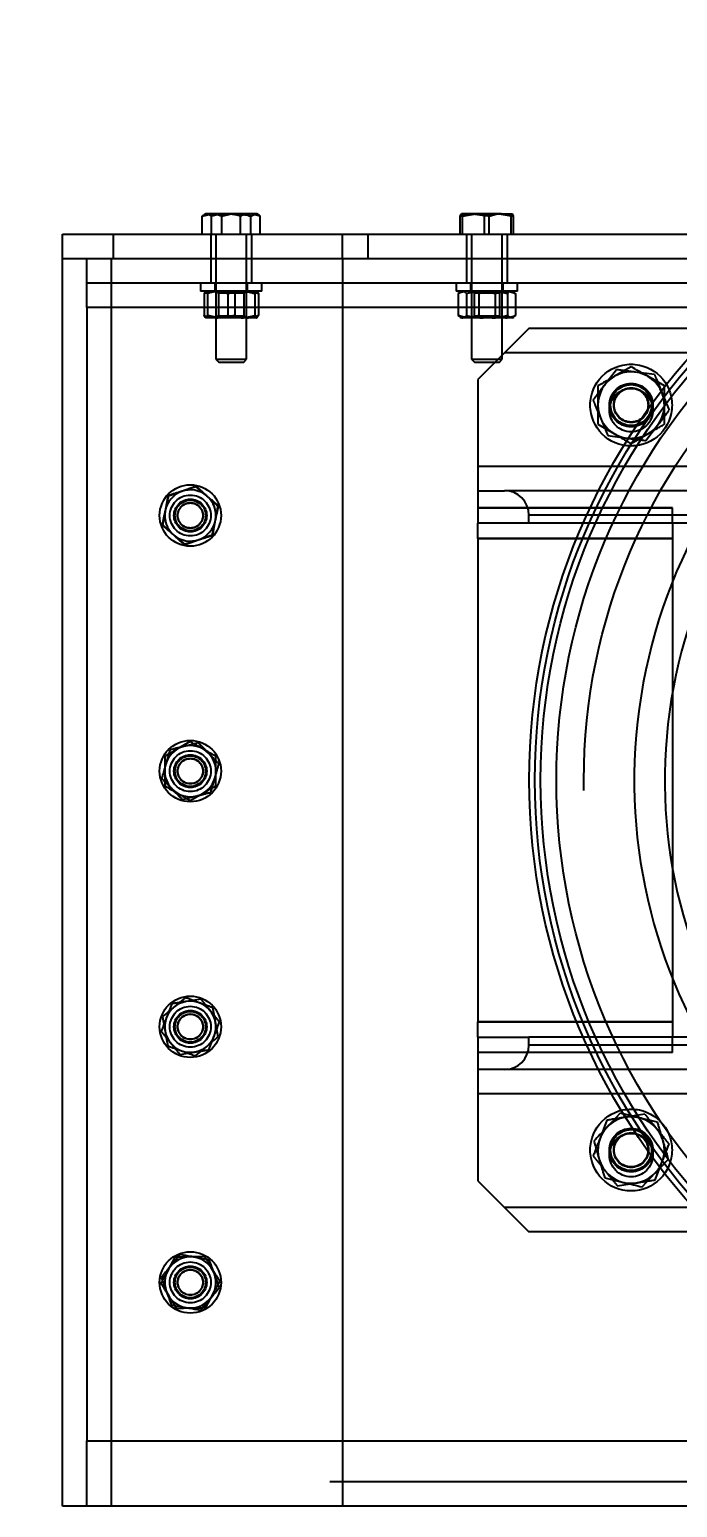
# Model space of a CAD drawing. Header units: metres. Extents: x 0 to 63075, y 0 to 44550.
# Drawn here: x 36155.8 to 36282.5, y 35022 to 35311.1 of the extents above; entities that cross this region are included whole.
import ezdxf

# ---------------------------------------------------------------- set-up
doc = ezdxf.new("R2010")
doc.units = ezdxf.units.M
doc.header["$LTSCALE"] = 75
doc.linetypes.add('HIDDEN2', pattern=[4.7625, 3.175, -1.5875])
for name, color, linetype in [('18_COTAS', 7, 'Continuous'), ('SDM', 7, 'Continuous'), ('SL4', 4, 'Continuous'), ('ST1', 7, 'HIDDEN2')]:
    doc.layers.add(name, color=color, linetype=linetype)
doc.styles.add('ROMANS', font='ROMANS.SHX')
doc.dimstyles.new('75___1-75', dxfattribs={"dimscale": 75, "dimtxt": 2.5, "dimasz": 2, "dimexe": 1.5, "dimexo": 1, "dimgap": 0.5, "dimtad": 1, "dimdec": 0, "dimzin": 12, "dimtxsty": 'ROMANS', "dimcen": 0, "dimclrd": 256, "dimclre": 256, "dimclrt": 3, "dimazin": 3, "dimtfac": 1, "dimtdec": 0, "dimtmove": 0, "dimatfit": 0, "dimfxl": 1, "dimlwd": -1, "dimlwe": -1, "dimarcsym": 0})

# ---------------------------------------------------------------- blocks, each defined once
blk = doc.blocks.new('*D29')
at = {"layer": 'Defpoints', "color": 0, "transparency": 16777216}
for p in [(36162.25, 35690.52), (36162.25, 35271.03), (39506.75, 35271.03)]:
    blk.add_point(p, dxfattribs=at)
at = {"layer": 'SDM', "transparency": 16777216}
for p, q in [((36162.25, 35346.03), (36162.25, 35803.02)), ((39506.75, 35346.03), (39506.75, 35803.02)), ((39356.75, 35690.52), (36312.25, 35690.52))]:
    blk.add_line(p, q, dxfattribs=at)
for points in [[(36312.25, 35715.52), (36312.25, 35665.52), (36162.25, 35690.52)], [(39356.75, 35715.52), (39356.75, 35665.52), (39506.75, 35690.52)]]:
    blk.add_solid(points, dxfattribs=at)
at = {"layer": 'SDM', "color": 3, "transparency": 16777216, "insert": (37834.5, 35821.77), "char_height": 187.5, "attachment_point": 5, "style": 'ROMANS'}
blk.add_mtext('3345', dxfattribs=at)
blk = doc.blocks.new('*D31')
at = {"layer": '18_COTAS', "transparency": 16777216}
for p, q in [((34625.01, 34153.89), (34625.01, 35803.02)), ((36162.25, 35346.03), (36162.25, 35803.02)), ((36012.25, 35690.52), (34775.01, 35690.52))]:
    blk.add_line(p, q, dxfattribs=at)
for points in [[(34775.01, 35715.52), (34775.01, 35665.52), (34625.01, 35690.52)], [(36012.25, 35715.52), (36012.25, 35665.52), (36162.25, 35690.52)]]:
    blk.add_solid(points, dxfattribs=at)
at = {"layer": 'Defpoints', "color": 0, "transparency": 16777216}
for p in [(34625.01, 35690.52), (36162.25, 35271.03), (34625.01, 34078.89)]:
    blk.add_point(p, dxfattribs=at)
at = {"layer": '18_COTAS', "color": 3, "transparency": 16777216, "insert": (35393.63, 35821.77), "char_height": 187.5, "attachment_point": 5, "style": 'ROMANS'}
blk.add_mtext('1537', dxfattribs=at)
blk = doc.blocks.new('A$Cf5e9a517')
at = {"layer": 'SL4'}
for p, q in [((27.34, 1708.67), (29.26, 1709.11)), ((27.73, 1708.87), (27.34, 1708.67)), ((27.34, 1705.11), (27.34, 1708.67)), ((27.69, 1708.93), (27.68, 1708.93)), ((28, 1709.11), (27.69, 1708.93)), ((29.26, 1709.11), (28, 1709.11)), ((34, 1709.11), (29.26, 1709.11)), ((31.17, 1705.11), (31.17, 1708.67)), ((37.74, 1709.11), (34, 1709.11)), ((36.83, 1708.67), (37.74, 1709.11)), ((36.83, 1705.11), (36.83, 1708.67)), ((38, 1709.11), (37.74, 1709.11)), ((38.31, 1708.93), (38, 1709.11)), ((38.66, 1705.11), (38.66, 1708.67)), ((77.79, 1708.67), (78.02, 1709.11)), ((77.79, 1705.11), (77.79, 1708.67)), ((80.85, 1709.11), (78.02, 1709.11)), ((78.25, 1708.67), (80.85, 1709.11)), ((78.25, 1705.11), (78.25, 1708.67)), ((85.84, 1709.11), (80.85, 1709.11)), ((83.46, 1705.11), (83.46, 1708.67)), ((85.84, 1709.11), (87.99, 1709.11)), ((88.21, 1708.67), (87.98, 1709.11)), ((88.21, 1705.11), (88.21, 1708.67)), ((0, 1700.35), (0, 1705.11)), ((0, 1705.11), (10, 1705.11)), ((10, 1700.35), (10, 1705.11)), ((10, 1705.11), (54.76, 1705.11)), ((54.76, 1700.35), (54.76, 1705.11)), ((54.76, 1705.11), (59.76, 1705.11)), ((59.76, 1700.35), (59.76, 1705.11)), ((59.76, 1705.11), (151.27, 1705.11)), ((0, 1456.35), (0, 1700.35)), ((0, 1700.35), (9.53, 1700.35)), ((9.53, 1700.35), (9.53, 1456.35)), ((9.53, 1700.35), (54.76, 1700.35)), ((54.76, 1700.35), (59.76, 1700.35)), ((54.76, 1700.35), (54.76, 1456.35)), ((59.76, 1700.35), (144.03, 1700.35)), ((132.18, 1690.82), (54.76, 1690.82)), ((91.19, 1686.7), (86.44, 1681.94)), ((127.86, 1686.7), (91.19, 1686.7)), ((86.44, 1681.94), (81.19, 1676.7)), ((123.35, 1681.94), (86.44, 1681.94)), ((81.19, 1676.7), (81.19, 1659.71)), ((111.19, 1679.21), (107.94, 1677.33)), ((117.69, 1675.45), (114.44, 1677.33)), ((104.69, 1667.95), (107.94, 1666.07)), ((81.19, 1659.71), (81.19, 1654.95)), ((107.38, 1659.71), (81.19, 1659.71)), ((20.58, 1653.82), (20.08, 1650.98)), ((26, 1655.8), (23.29, 1654.81)), ((81.19, 1654.95), (86.44, 1654.95)), ((81.19, 1654.95), (81.19, 1648.6)), ((104.83, 1654.95), (86.44, 1654.95)), ((29.42, 1646.4), (29.92, 1649.24)), ((81.19, 1645.6), (81.19, 1648.6)), ((91.19, 1648.6), (81.19, 1648.6)), ((91.19, 1648.6), (91.19, 1650.19)), ((102.54, 1650.19), (91.19, 1650.19)), ((101.83, 1648.6), (91.19, 1648.6)), ((24, 1644.42), (26.71, 1645.41)), ((100.56, 1645.6), (81.19, 1645.6)), ((81.19, 1645.6), (81.19, 1551.1)), ((25, 1605.88), (22.5, 1604.44)), ((20, 1603), (20, 1600.11)), ((30, 1597.22), (30, 1600.11)), ((25, 1594.34), (27.5, 1595.78)), ((24, 1555.8), (21.79, 1553.94)), ((19.57, 1552.08), (20.08, 1549.24)), ((30.43, 1548.14), (29.92, 1550.98)), ((81.19, 1548.1), (81.19, 1551.1)), ((81.19, 1551.1), (100.56, 1551.1)), ((81.19, 1548.1), (81.19, 1541.75)), ((81.19, 1548.1), (91.19, 1548.1)), ((91.19, 1546.51), (91.19, 1548.1)), ((101.83, 1548.1), (91.19, 1548.1)), ((102.54, 1546.51), (91.19, 1546.51)), ((26, 1544.42), (28.21, 1546.28)), ((86.44, 1541.75), (81.19, 1541.75)), ((81.19, 1541.75), (81.19, 1536.99)), ((104.83, 1541.75), (86.44, 1541.75)), ((81.19, 1536.99), (81.19, 1520)), ((107.38, 1536.99), (81.19, 1536.99)), ((109.07, 1533.2), (106.48, 1530.48)), ((109.75, 1533.03), (109.07, 1533.2)), ((106.02, 1520.56), (109.67, 1519.68)), ((113.32, 1518.8), (115.9, 1521.52)), ((81.19, 1520), (86.44, 1514.76)), ((86.44, 1514.76), (91.19, 1510)), ((123.35, 1514.76), (86.44, 1514.76)), ((127.86, 1510), (91.19, 1510)), ((23.03, 1505.54), (21.17, 1503.32)), ((19.31, 1501.11), (20.3, 1498.4)), ((30.69, 1499.11), (29.7, 1501.82)), ((26.97, 1494.68), (28.83, 1496.9)), ((54.76, 1469.11), (957.26, 1469.11)), ((9.53, 1456.35), (0, 1456.35)), ((54.76, 1456.35), (9.53, 1456.35)), ((181.25, 1456.35), (54.76, 1456.35))]:
    blk.add_line(p, q, dxfattribs=at)
at = {"layer": 'SL4', "flags": 128}
blk.add_lwpolyline([(116.78, 1522.68), (116.45, 1522.17), (115.9, 1521.52)], dxfattribs=at)
at = {"layer": 'SL4'}
for radius in [125, 123.91, 122.78, 119.69]:
    blk.add_circle((216.28, 1598.35), radius, dxfattribs=at)
for centre, radius, start, end in [((216.28, 1598.35), 104.46, 84.3462, 70.6241), ((216.28, 1598.35), 98.5, 84.1226, 70.8477), ((111.19, 1671.7), 6.5, 120, 180), ((111.19, 1671.7), 6.5, 60, 120), ((111.19, 1671.7), 6.5, 24.7657, 60), ((111.19, 1671.7), 6.5, 180, 240), ((111.19, 1671.7), 6.5, 240, 265.4055), ((25, 1650.11), 5, 110, 170), ((25, 1650.11), 5, 50, 110), ((25, 1650.11), 5, 350, 50), ((86.44, 1650.19), 4.76, 0, 90), ((25, 1650.11), 5, 170, 230), ((25, 1650.11), 5, 290, 350), ((25, 1650.11), 5, 230, 290), ((25, 1600.11), 5, 120, 180), ((25, 1600.11), 5, 60, 120), ((25, 1600.11), 5, 0, 60), ((25, 1600.11), 5, 180, 240), ((25, 1600.11), 5, 300, 0), ((25, 1600.11), 5, 240, 300), ((25, 1550.11), 5, 70, 130), ((25, 1550.11), 5, 130, 190), ((25, 1550.11), 5, 10, 70), ((25, 1550.11), 5, 310, 10), ((25, 1550.11), 5, 190, 250), ((86.44, 1546.51), 4.76, 270, 0), ((25, 1550.11), 5, 250, 310), ((111.19, 1526), 6.5, 99.7597, 136.4384), ((111.19, 1526), 6.5, 136.4384, 196.4384), ((111.19, 1526), 6.5, 196.4384, 256.4384), ((111.19, 1526), 6.5, 256.4384, 316.4384), ((25, 1500.11), 5, 140, 200), ((25, 1500.11), 5, 80, 140), ((25, 1500.11), 5, 20, 80), ((25, 1500.11), 5, 320, 20), ((25, 1500.11), 5, 200, 260), ((25, 1500.11), 5, 260, 320)]:
    blk.add_arc(centre, radius, start, end, dxfattribs=at)
for points, knots in [([(29.26, 1709.11), (29.3, 1709.11), (29.95, 1709.11), (30.58, 1708.88), (31.17, 1708.67)], [0, 0, 0, 0, 0.0702006, 1, 1, 1, 1]), ([(31.17, 1708.67), (31.89, 1708.85), (32.82, 1709.09), (33.78, 1709.11), (34, 1709.11)], [0, 0, 0, 0, 0.7681507, 1, 1, 1, 1]), ([(34, 1709.11), (34.75, 1709.06), (35.71, 1708.98), (36.63, 1708.72), (36.83, 1708.67)], [0, 0, 0, 0, 0.788999, 1, 1, 1, 1]), ([(37.74, 1709.11), (37.76, 1709.11), (38.07, 1709.11), (38.38, 1708.88), (38.66, 1708.67)], [0, 0, 0, 0, 0.070201, 1, 1, 1, 1]), ([(78.02, 1709.11), (78.02, 1709.11), (78.1, 1709.11), (78.18, 1708.88), (78.25, 1708.67)], [0, 0, 0, 0, 0.070201, 1, 1, 1, 1]), ([(80.85, 1709.11), (80.92, 1709.11), (81.8, 1709.11), (82.66, 1708.88), (83.46, 1708.67)], [0, 0, 0, 0, 0.070201, 1, 1, 1, 1]), ([(83.46, 1708.67), (84.06, 1708.85), (84.85, 1709.09), (85.65, 1709.11), (85.84, 1709.11)], [0, 0, 0, 0, 0.768151, 1, 1, 1, 1]), ([(85.84, 1709.11), (86.47, 1709.06), (87.28, 1708.98), (88.05, 1708.72), (88.21, 1708.67)], [0, 0, 0, 0, 0.788999, 1, 1, 1, 1]), ([(107.94, 1677.33), (107.87, 1677.28), (106.77, 1676.65), (105.69, 1676.03), (104.69, 1675.45)], [0, 0, 0, 0, 0.070215, 1, 1, 1, 1]), ([(114.44, 1677.33), (114.37, 1677.37), (113.27, 1678.01), (112.19, 1678.63), (111.19, 1679.21)], [0, 0, 0, 0, 0.0702148, 1, 1, 1, 1]), ([(104.69, 1675.45), (104.69, 1674.51), (104.69, 1673.28), (104.69, 1672.01), (104.69, 1671.7)], [0, 0, 0, 0, 0.758149, 1, 1, 1, 1]), ([(104.69, 1671.7), (104.69, 1670.71), (104.69, 1669.44), (104.69, 1668.22), (104.69, 1667.95)], [0, 0, 0, 0, 0.776287, 1, 1, 1, 1]), ([(107.94, 1666.07), (108.02, 1666.03), (108.88, 1665.53), (109.72, 1665.04), (110.49, 1664.6)], [0, 0, 0, 0, 0.0896959, 1, 1, 1, 1]), ([(23.29, 1654.81), (23.23, 1654.79), (22.31, 1654.45), (21.41, 1654.12), (20.58, 1653.82)], [0, 0, 0, 0, 0.070201, 1, 1, 1, 1]), ([(28.21, 1653.94), (28.04, 1654.09), (27.29, 1654.71), (26.56, 1655.33), (26, 1655.8)], [0, 0, 0, 0, 0.2318493, 1, 1, 1, 1]), ([(30.43, 1652.08), (30.27, 1652.21), (29.55, 1652.82), (28.8, 1653.44), (28.21, 1653.94)], [0, 0, 0, 0, 0.211001, 1, 1, 1, 1]), ([(20.08, 1650.98), (20.06, 1650.91), (19.89, 1649.95), (19.73, 1649.01), (19.57, 1648.14)], [0, 0, 0, 0, 0.070201, 1, 1, 1, 1]), ([(29.92, 1649.24), (29.94, 1649.31), (30.11, 1650.27), (30.27, 1651.21), (30.43, 1652.08)], [0, 0, 0, 0, 0.070201, 1, 1, 1, 1]), ([(19.57, 1648.14), (20.13, 1647.67), (20.86, 1647.05), (21.61, 1646.43), (21.79, 1646.28)], [0, 0, 0, 0, 0.768151, 1, 1, 1, 1]), ([(21.79, 1646.28), (22.38, 1645.78), (23.13, 1645.16), (23.85, 1644.55), (24, 1644.42)], [0, 0, 0, 0, 0.788999, 1, 1, 1, 1]), ([(26.71, 1645.41), (26.77, 1645.43), (27.69, 1645.77), (28.59, 1646.1), (29.42, 1646.4)], [0, 0, 0, 0, 0.070201, 1, 1, 1, 1]), ([(22.5, 1604.44), (22.44, 1604.41), (21.6, 1603.92), (20.77, 1603.44), (20, 1603)], [0, 0, 0, 0, 0.070201, 1, 1, 1, 1]), ([(27.5, 1604.44), (27.3, 1604.55), (26.46, 1605.04), (25.63, 1605.52), (25, 1605.88)], [0, 0, 0, 0, 0.231849, 1, 1, 1, 1]), ([(30, 1603), (29.83, 1603.1), (29.01, 1603.57), (28.17, 1604.05), (27.5, 1604.44)], [0, 0, 0, 0, 0.211001, 1, 1, 1, 1]), ([(30, 1600.11), (30, 1600.18), (30, 1601.15), (30, 1602.11), (30, 1603)], [0, 0, 0, 0, 0.070201, 1, 1, 1, 1]), ([(20, 1600.11), (20, 1600.04), (20, 1599.07), (20, 1598.11), (20, 1597.22)], [0, 0, 0, 0, 0.070201, 1, 1, 1, 1]), ([(20, 1597.22), (20.63, 1596.86), (21.46, 1596.38), (22.3, 1595.89), (22.5, 1595.78)], [0, 0, 0, 0, 0.7681507, 1, 1, 1, 1]), ([(22.5, 1595.78), (23.17, 1595.39), (24.01, 1594.91), (24.83, 1594.44), (25, 1594.34)], [0, 0, 0, 0, 0.788999, 1, 1, 1, 1]), ([(27.5, 1595.78), (27.56, 1595.81), (28.4, 1596.3), (29.23, 1596.78), (30, 1597.22)], [0, 0, 0, 0, 0.070201, 1, 1, 1, 1]), ([(26.71, 1554.81), (26.5, 1554.89), (25.58, 1555.22), (24.68, 1555.55), (24, 1555.8)], [0, 0, 0, 0, 0.231849, 1, 1, 1, 1]), ([(21.79, 1553.94), (21.73, 1553.9), (20.99, 1553.27), (20.26, 1552.66), (19.57, 1552.08)], [0, 0, 0, 0, 0.0702006, 1, 1, 1, 1]), ([(29.42, 1553.82), (29.24, 1553.89), (28.35, 1554.21), (27.43, 1554.54), (26.71, 1554.81)], [0, 0, 0, 0, 0.211001, 1, 1, 1, 1]), ([(29.92, 1550.98), (29.91, 1551.05), (29.74, 1552.01), (29.58, 1552.95), (29.42, 1553.82)], [0, 0, 0, 0, 0.0702006, 1, 1, 1, 1]), ([(20.08, 1549.24), (20.09, 1549.17), (20.26, 1548.21), (20.42, 1547.27), (20.58, 1546.4)], [0, 0, 0, 0, 0.0702006, 1, 1, 1, 1]), ([(28.21, 1546.28), (28.27, 1546.32), (29.01, 1546.95), (29.74, 1547.56), (30.43, 1548.14)], [0, 0, 0, 0, 0.0702006, 1, 1, 1, 1]), ([(20.58, 1546.4), (21.26, 1546.15), (22.16, 1545.82), (23.08, 1545.49), (23.29, 1545.41)], [0, 0, 0, 0, 0.7681507, 1, 1, 1, 1]), ([(23.29, 1545.41), (24.01, 1545.15), (24.93, 1544.81), (25.82, 1544.49), (26, 1544.42)], [0, 0, 0, 0, 0.788999, 1, 1, 1, 1]), ([(106.48, 1530.48), (106.42, 1530.41), (105.55, 1529.5), (104.69, 1528.6), (103.9, 1527.76)], [0, 0, 0, 0, 0.0702148, 1, 1, 1, 1]), ([(103.9, 1527.76), (104.16, 1526.86), (104.51, 1525.67), (104.87, 1524.46), (104.96, 1524.16)], [0, 0, 0, 0, 0.758149, 1, 1, 1, 1]), ([(104.96, 1524.16), (105.24, 1523.21), (105.6, 1522), (105.94, 1520.82), (106.02, 1520.56)], [0, 0, 0, 0, 0.7762867, 1, 1, 1, 1]), ([(115.9, 1521.52), (115.97, 1521.59), (116.31, 1521.95), (116.65, 1522.31), (116.93, 1522.6)], [0, 0, 0, 0, 0.177353, 1, 1, 1, 1]), ([(109.67, 1519.68), (109.76, 1519.66), (110.99, 1519.36), (112.2, 1519.07), (113.32, 1518.8)], [0, 0, 0, 0, 0.0702148, 1, 1, 1, 1]), ([(21.17, 1503.32), (21.13, 1503.27), (20.5, 1502.52), (19.89, 1501.79), (19.31, 1501.11)], [0, 0, 0, 0, 0.0702006, 1, 1, 1, 1]), ([(25.87, 1505.03), (25.65, 1505.07), (24.68, 1505.24), (23.75, 1505.41), (23.03, 1505.54)], [0, 0, 0, 0, 0.231849, 1, 1, 1, 1]), ([(28.71, 1504.53), (28.52, 1504.57), (27.59, 1504.73), (26.63, 1504.9), (25.87, 1505.03)], [0, 0, 0, 0, 0.211001, 1, 1, 1, 1]), ([(29.7, 1501.82), (29.68, 1501.88), (29.34, 1502.8), (29.01, 1503.7), (28.71, 1504.53)], [0, 0, 0, 0, 0.070201, 1, 1, 1, 1]), ([(20.3, 1498.4), (20.32, 1498.34), (20.66, 1497.42), (20.99, 1496.52), (21.29, 1495.69)], [0, 0, 0, 0, 0.070201, 1, 1, 1, 1]), ([(28.83, 1496.9), (28.87, 1496.95), (29.5, 1497.7), (30.11, 1498.43), (30.69, 1499.11)], [0, 0, 0, 0, 0.0702006, 1, 1, 1, 1]), ([(21.29, 1495.69), (22.01, 1495.56), (22.95, 1495.39), (23.91, 1495.23), (24.13, 1495.19)], [0, 0, 0, 0, 0.7681507, 1, 1, 1, 1]), ([(24.13, 1495.19), (24.89, 1495.05), (25.85, 1494.88), (26.78, 1494.72), (26.97, 1494.68)], [0, 0, 0, 0, 0.788999, 1, 1, 1, 1])]:
    blk.add_open_spline(points, degree=3, knots=knots, dxfattribs=at)
at = {"layer": 'ST1'}
for p, q in [((29.17, 1708.67), (28.26, 1709.11)), ((29.17, 1705.11), (29.17, 1708.67)), ((31.34, 1709.09), (32, 1709.11)), ((34.83, 1705.11), (34.83, 1708.67)), ((38.66, 1708.67), (36.74, 1709.11)), ((38.32, 1708.93), (38.31, 1708.93)), ((80.16, 1709.11), (82.05, 1708.82)), ((82.54, 1705.11), (82.54, 1708.67)), ((87.75, 1708.67), (85.15, 1709.11)), ((87.75, 1705.11), (87.75, 1708.67)), ((10, 1700.35), (10, 1705.11)), ((29, 1705.11), (29, 1700.35)), ((30, 1705.11), (30, 1680.67)), ((36, 1680.67), (36, 1705.11)), ((37, 1700.35), (37, 1705.11)), ((59.76, 1700.35), (59.76, 1705.11)), ((79, 1705.11), (79, 1700.35)), ((80, 1705.11), (80, 1680.67)), ((86, 1680.67), (86, 1705.11)), ((87, 1700.35), (87, 1705.11)), ((4.76, 1697.29), (4.76, 1700.35)), ((9.53, 1700.35), (9.53, 1456.35)), ((29, 1700.35), (29, 1695.59)), ((37, 1695.59), (37, 1700.35)), ((79, 1700.35), (79, 1695.59)), ((87, 1695.59), (87, 1700.35)), ((4.76, 1690.82), (4.76, 1697.29)), ((4.76, 1695.59), (1004.76, 1695.59)), ((27, 1695.59), (27, 1693.99)), ((27.84, 1693.99), (27, 1693.99)), ((39, 1693.99), (27.84, 1693.99)), ((29.8, 1695.59), (29.8, 1693.99)), ((30, 1693.99), (30.5, 1693.64)), ((36, 1693.96), (30, 1693.96)), ((30, 1693.96), (30.5, 1693.61)), ((33.69, 1693.54), (31.03, 1693.99)), ((32.31, 1693.54), (34.97, 1693.99)), ((35.5, 1693.64), (36, 1693.99)), ((35.5, 1693.61), (36, 1693.96)), ((36, 1693.96), (36, 1693.99)), ((36.2, 1693.99), (36.2, 1695.59)), ((37.62, 1693.54), (37.96, 1693.99)), ((39, 1693.99), (39, 1695.59)), ((77, 1695.59), (77, 1693.99)), ((79.45, 1693.99), (77, 1693.99)), ((78, 1693.99), (77.75, 1693.84)), ((81.39, 1693.54), (79.39, 1693.99)), ((89, 1693.99), (79.45, 1693.99)), ((79.8, 1695.59), (79.8, 1693.99)), ((80, 1693.99), (80, 1693.96)), ((86, 1693.96), (80, 1693.96)), ((80, 1693.96), (80.5, 1693.61)), ((84.61, 1693.54), (86.61, 1693.99)), ((86, 1693.96), (86, 1693.99)), ((86.2, 1693.99), (86.2, 1695.59)), ((88.25, 1693.84), (88, 1693.99)), ((89, 1693.99), (89, 1695.59)), ((27.69, 1693.54), (27.69, 1689.23)), ((28.38, 1693.54), (28.38, 1689.23)), ((34.5, 1693.64), (30.5, 1693.64)), ((30.5, 1693.64), (30.5, 1693.61)), ((31.5, 1693.61), (30.5, 1693.61)), ((30.5, 1693.61), (30.5, 1689.14)), ((35.5, 1693.61), (31.5, 1693.61)), ((32.31, 1693.54), (32.31, 1689.23)), ((33.69, 1693.54), (33.69, 1689.23)), ((35.5, 1693.64), (34.5, 1693.64)), ((35.5, 1693.61), (35.5, 1693.64)), ((35.5, 1689.14), (35.5, 1693.61)), ((37.62, 1693.54), (37.62, 1689.23)), ((38.31, 1693.54), (38.31, 1689.23)), ((77.39, 1693.54), (77.79, 1693.76)), ((77.39, 1693.54), (77.39, 1689.23)), ((79.01, 1693.54), (79.01, 1689.23)), ((83.6, 1693.64), (80.5, 1693.64)), ((80.5, 1693.64), (80.5, 1693.61)), ((82.4, 1693.61), (80.5, 1693.61)), ((80.5, 1693.61), (80.5, 1689.14)), ((81.39, 1693.54), (81.39, 1689.23)), ((85.5, 1693.61), (82.4, 1693.61)), ((85.5, 1693.64), (83.6, 1693.64)), ((84.61, 1693.54), (84.61, 1689.23)), ((85.5, 1693.61), (85.5, 1693.64)), ((85.5, 1689.14), (85.5, 1693.61)), ((86.99, 1693.54), (86.99, 1689.23)), ((88.61, 1693.54), (88.21, 1693.76)), ((88.61, 1693.54), (88.61, 1689.23)), ((1004.76, 1690.82), (4.76, 1690.82)), ((4.76, 1690.82), (4.76, 1469.11)), ((54.76, 1690.82), (4.76, 1690.82)), ((28.04, 1688.79), (28, 1688.79)), ((30, 1688.79), (28, 1688.79)), ((30.5, 1689.16), (30, 1688.81)), ((30.5, 1689.14), (30, 1688.79)), ((30, 1688.81), (34.8, 1688.81)), ((34.97, 1688.79), (30, 1688.79)), ((30.5, 1689.16), (35.5, 1689.16)), ((30.5, 1689.14), (35.5, 1689.14)), ((33.69, 1689.23), (31.03, 1688.79)), ((32.31, 1689.23), (34.97, 1688.79)), ((36, 1688.81), (34.8, 1688.81)), ((37.96, 1688.79), (34.97, 1688.79)), ((36, 1688.81), (35.5, 1689.16)), ((36, 1688.79), (35.5, 1689.14)), ((37.62, 1689.23), (37.96, 1688.79)), ((77.39, 1689.23), (78.2, 1688.79)), ((77.75, 1688.93), (78, 1688.79)), ((78.2, 1688.79), (78, 1688.79)), ((81.81, 1688.79), (78.2, 1688.79)), ((81.39, 1689.23), (79.39, 1688.79)), ((80.5, 1689.14), (80, 1688.79)), ((80, 1688.81), (83.71, 1688.81)), ((80.5, 1689.16), (85.5, 1689.16)), ((80.5, 1689.14), (85.5, 1689.14)), ((86.61, 1688.79), (81.81, 1688.79)), ((83.71, 1688.81), (86, 1688.81)), ((84.61, 1689.23), (86.61, 1688.79)), ((88, 1688.79), (86.61, 1688.79)), ((88.61, 1689.23), (87.8, 1688.79)), ((88, 1688.79), (88.25, 1688.93)), ((30, 1680.67), (36, 1680.67)), ((30, 1680.67), (30.55, 1680.11)), ((30.55, 1680.11), (35.45, 1680.11)), ((35.45, 1680.11), (36, 1680.67)), ((80, 1680.67), (86, 1680.67)), ((80, 1680.67), (80.55, 1680.11)), ((80.55, 1680.11), (85.45, 1680.11)), ((85.45, 1680.11), (86, 1680.67)), ((381.19, 1681.94), (86.44, 1681.94)), ((108.32, 1678.63), (106.04, 1675.65)), ((115.76, 1677.66), (112.04, 1678.14)), ((106.63, 1665.74), (110.35, 1665.26)), ((111.19, 1664.19), (114.44, 1666.07)), ((114.07, 1664.77), (116.35, 1667.75)), ((110.49, 1664.6), (111.19, 1664.19)), ((381.19, 1659.71), (81.19, 1659.71)), ((155.73, 1659.71), (107.38, 1659.71)), ((20.75, 1654.02), (20.12, 1651.2)), ((26.26, 1655.75), (23.5, 1654.88)), ((151.26, 1654.95), (104.83, 1654.95)), ((119.29, 1651.6), (81.19, 1651.6)), ((119.29, 1651.57), (81.19, 1651.57)), ((119.29, 1648.6), (119.29, 1651.6)), ((119.29, 1648.6), (119.29, 1651.57)), ((29.25, 1646.2), (29.88, 1649.02)), ((378.19, 1650.19), (91.19, 1650.19)), ((146.24, 1648.6), (101.83, 1648.6)), ((147.41, 1650.19), (102.54, 1650.19)), ((119.29, 1648.6), (119.29, 1645.6)), ((23.74, 1644.47), (26.5, 1645.34)), ((81.19, 1645.63), (119.29, 1645.63)), ((119.29, 1645.6), (100.56, 1645.6)), ((119.29, 1645.6), (119.29, 1551.1)), ((20.97, 1604.24), (20.19, 1601.46)), ((26.56, 1605.67), (23.76, 1604.95)), ((29.03, 1595.98), (29.81, 1598.76)), ((23.44, 1594.55), (26.24, 1595.27)), ((27.07, 1555.5), (24.22, 1555.05)), ((21.37, 1554.6), (20.33, 1551.91)), ((119.29, 1551.07), (81.19, 1551.07)), ((100.56, 1551.1), (119.29, 1551.1)), ((119.29, 1551.1), (119.29, 1548.1)), ((28.63, 1545.62), (29.67, 1548.31)), ((378.19, 1546.51), (91.19, 1546.51)), ((146.24, 1548.1), (101.83, 1548.1)), ((147.41, 1546.51), (102.54, 1546.51)), ((119.29, 1545.13), (119.29, 1548.1)), ((119.29, 1545.1), (119.29, 1548.1)), ((22.93, 1544.72), (25.78, 1545.17)), ((81.19, 1545.13), (119.29, 1545.13)), ((119.29, 1545.1), (81.19, 1545.1)), ((151.26, 1541.75), (104.83, 1541.75)), ((381.19, 1536.99), (81.19, 1536.99)), ((155.73, 1536.99), (107.38, 1536.99)), ((113.89, 1533.01), (110.18, 1532.42)), ((116.37, 1531.44), (112.72, 1532.32)), ((106.47, 1531.84), (105.13, 1528.33)), ((115.91, 1520.16), (117.26, 1523.67)), ((116.93, 1522.6), (118.49, 1524.24)), ((108.5, 1518.99), (112.21, 1519.58)), ((381.19, 1514.76), (86.44, 1514.76)), ((21.97, 1505.03), (20.6, 1502.48)), ((27.74, 1505.19), (24.86, 1505.11)), ((28.03, 1495.19), (29.4, 1497.74)), ((22.26, 1495.03), (25.14, 1495.11)), ((4.76, 1469.11), (1004.76, 1469.11)), ((4.76, 1461.49), (4.76, 1469.11)), ((4.76, 1469.11), (54.76, 1469.11)), ((4.76, 1456.35), (4.76, 1461.49)), ((1004.76, 1461.11), (4.76, 1461.11))]:
    blk.add_line(p, q, dxfattribs=at)
for centre, radius in [((216.28, 1598.35), 114.33), ((111.19, 1671.7), 8), ((111.19, 1671.7), 4.25), ((111.19, 1670.7), 4.25), ((111.19, 1671.7), 4.2), ((111.19, 1671.7), 4), ((111.19, 1671.7), 3.4), ((111.19, 1671.7), 3.31), ((25, 1650.11), 6), ((25, 1650.11), 4), ((25, 1650.11), 3.2), ((25, 1650.11), 3), ((25, 1650.11), 2.5), ((25, 1650.11), 2.45), ((25, 1600.11), 6), ((25, 1600.11), 4), ((25, 1600.11), 3.2), ((25, 1600.11), 3), ((25, 1600.11), 2.5), ((25, 1600.11), 2.45), ((25, 1550.11), 6), ((25, 1550.11), 4), ((25, 1550.11), 3.2), ((25, 1550.11), 3), ((25, 1550.11), 2.5), ((25, 1550.11), 2.45), ((111.19, 1526), 8), ((111.19, 1526), 4.25), ((111.19, 1525), 4.25), ((111.19, 1526), 4.2), ((111.19, 1526), 4), ((111.19, 1526), 3.4), ((111.19, 1526), 3.31), ((25, 1500.11), 6), ((25, 1500.11), 4), ((25, 1500.11), 3.2), ((25, 1500.11), 3), ((25, 1500.11), 2.5), ((25, 1500.11), 2.45)]:
    blk.add_circle(centre, radius, dxfattribs=at)
for centre, start, end in [((111.19, 1671.7), 0, 24.7657), ((111.19, 1671.7), 300, 0), ((111.19, 1671.7), 265.4055, 300), ((111.19, 1526), 76.4384, 99.7597), ((111.19, 1526), 16.4384, 76.4384), ((111.19, 1526), 329.3326, 16.4384)]:
    blk.add_arc(centre, 6.5, start, end, dxfattribs=at)
for points, knots in [([(28.26, 1709.11), (28.24, 1709.11), (28.06, 1709.11), (27.88, 1708.98), (27.73, 1708.87)], [0, 0, 0, 0, 0.121251, 1, 1, 1, 1]), ([(32, 1709.11), (31.78, 1709.11), (30.82, 1709.09), (29.89, 1708.85), (29.17, 1708.67)], [0, 0, 0, 0, 0.231849, 1, 1, 1, 1]), ([(34, 1709.11), (33.78, 1709.11), (32.82, 1709.09), (31.89, 1708.85), (31.17, 1708.67)], [0, 0, 0, 0, 0.231849, 1, 1, 1, 1]), ([(34.83, 1708.67), (34.64, 1708.72), (33.71, 1708.98), (32.76, 1709.06), (32, 1709.11)], [0, 0, 0, 0, 0.211001, 1, 1, 1, 1]), ([(36.83, 1708.67), (36.63, 1708.72), (35.71, 1708.98), (34.75, 1709.06), (34, 1709.11)], [0, 0, 0, 0, 0.211001, 1, 1, 1, 1]), ([(36.74, 1709.11), (36.7, 1709.11), (36.05, 1709.11), (35.42, 1708.88), (34.83, 1708.67)], [0, 0, 0, 0, 0.0702006, 1, 1, 1, 1]), ([(80.16, 1709.11), (79.98, 1709.11), (79.17, 1709.09), (78.39, 1708.85), (77.79, 1708.67)], [0, 0, 0, 0, 0.231849, 1, 1, 1, 1]), ([(77.79, 1708.67), (78.39, 1708.85), (79.17, 1709.09), (79.98, 1709.11), (80.16, 1709.11)], [0, 0, 0, 0, 0.7681507, 1, 1, 1, 1]), ([(82.54, 1708.67), (82.38, 1708.72), (81.6, 1708.98), (80.8, 1709.06), (80.16, 1709.11)], [0, 0, 0, 0, 0.211001, 1, 1, 1, 1]), ([(85.15, 1709.11), (85.08, 1709.11), (84.2, 1709.11), (83.34, 1708.88), (82.54, 1708.67)], [0, 0, 0, 0, 0.070201, 1, 1, 1, 1]), ([(27.69, 1693.54), (27.89, 1693.61), (28.64, 1693.87), (29.42, 1693.94), (30, 1693.99)], [0, 0, 0, 0, 0.257551, 1, 1, 1, 1]), ([(28.04, 1693.99), (28.03, 1693.99), (27.91, 1693.98), (27.8, 1693.75), (27.69, 1693.54)], [0, 0, 0, 0, 0.070201, 1, 1, 1, 1]), ([(31.03, 1693.99), (30.97, 1693.99), (30.07, 1693.98), (29.2, 1693.75), (28.38, 1693.54)], [0, 0, 0, 0, 0.070201, 1, 1, 1, 1]), ([(30, 1693.99), (30.21, 1693.98), (30.99, 1693.96), (31.76, 1693.72), (32.31, 1693.54)], [0, 0, 0, 0, 0.268634, 1, 1, 1, 1]), ([(33.69, 1693.54), (33.88, 1693.61), (34.63, 1693.87), (35.42, 1693.94), (36, 1693.99)], [0, 0, 0, 0, 0.257551, 1, 1, 1, 1]), ([(34.97, 1693.99), (35.03, 1693.99), (35.93, 1693.98), (36.8, 1693.75), (37.62, 1693.54)], [0, 0, 0, 0, 0.070201, 1, 1, 1, 1]), ([(36, 1693.99), (36.21, 1693.98), (36.99, 1693.96), (37.75, 1693.72), (38.31, 1693.54)], [0, 0, 0, 0, 0.268634, 1, 1, 1, 1]), ([(37.96, 1693.99), (37.97, 1693.99), (38.09, 1693.98), (38.2, 1693.75), (38.31, 1693.54)], [0, 0, 0, 0, 0.070201, 1, 1, 1, 1]), ([(79.39, 1693.99), (79.34, 1693.99), (78.67, 1693.98), (78.01, 1693.75), (77.39, 1693.54)], [0, 0, 0, 0, 0.070201, 1, 1, 1, 1]), ([(78.2, 1693.99), (78.22, 1693.99), (78.49, 1693.98), (78.76, 1693.75), (79.01, 1693.54)], [0, 0, 0, 0, 0.070201, 1, 1, 1, 1]), ([(79.01, 1693.54), (79.24, 1693.61), (80.16, 1693.87), (81.1, 1693.94), (81.81, 1693.99)], [0, 0, 0, 0, 0.257551, 1, 1, 1, 1]), ([(81.39, 1693.54), (81.62, 1693.61), (82.54, 1693.87), (83.49, 1693.94), (84.19, 1693.99)], [0, 0, 0, 0, 0.2575513, 1, 1, 1, 1]), ([(81.81, 1693.99), (82.06, 1693.98), (83.01, 1693.96), (83.94, 1693.72), (84.61, 1693.54)], [0, 0, 0, 0, 0.268634, 1, 1, 1, 1]), ([(84.19, 1693.99), (84.45, 1693.98), (85.39, 1693.96), (86.32, 1693.72), (86.99, 1693.54)], [0, 0, 0, 0, 0.268634, 1, 1, 1, 1]), ([(86.61, 1693.99), (86.66, 1693.99), (87.33, 1693.98), (87.99, 1693.75), (88.61, 1693.54)], [0, 0, 0, 0, 0.0702006, 1, 1, 1, 1]), ([(87.8, 1693.99), (87.78, 1693.99), (87.51, 1693.98), (87.24, 1693.75), (86.99, 1693.54)], [0, 0, 0, 0, 0.070201, 1, 1, 1, 1]), ([(27.69, 1689.23), (27.89, 1689.17), (28.64, 1688.9), (29.42, 1688.84), (30, 1688.79)], [0, 0, 0, 0, 0.257551, 1, 1, 1, 1]), ([(28.04, 1688.79), (28.03, 1688.79), (27.91, 1688.79), (27.8, 1689.02), (27.69, 1689.23)], [0, 0, 0, 0, 0.070201, 1, 1, 1, 1]), ([(31.03, 1688.79), (30.97, 1688.79), (30.07, 1688.79), (29.2, 1689.02), (28.38, 1689.23)], [0, 0, 0, 0, 0.070201, 1, 1, 1, 1]), ([(30, 1688.79), (30.21, 1688.79), (30.99, 1688.82), (31.76, 1689.06), (32.31, 1689.23)], [0, 0, 0, 0, 0.268634, 1, 1, 1, 1]), ([(33.69, 1689.23), (33.88, 1689.17), (34.63, 1688.9), (35.42, 1688.84), (36, 1688.79)], [0, 0, 0, 0, 0.257551, 1, 1, 1, 1]), ([(34.97, 1688.79), (35.03, 1688.79), (35.93, 1688.79), (36.8, 1689.02), (37.62, 1689.23)], [0, 0, 0, 0, 0.070201, 1, 1, 1, 1]), ([(36, 1688.79), (36.21, 1688.79), (36.99, 1688.82), (37.75, 1689.06), (38.31, 1689.23)], [0, 0, 0, 0, 0.268634, 1, 1, 1, 1]), ([(37.96, 1688.79), (37.97, 1688.79), (38.09, 1688.79), (38.2, 1689.02), (38.31, 1689.23)], [0, 0, 0, 0, 0.070201, 1, 1, 1, 1]), ([(79.39, 1688.79), (79.34, 1688.79), (78.67, 1688.79), (78.01, 1689.02), (77.39, 1689.23)], [0, 0, 0, 0, 0.070201, 1, 1, 1, 1]), ([(78.2, 1688.79), (78.22, 1688.79), (78.49, 1688.79), (78.76, 1689.02), (79.01, 1689.23)], [0, 0, 0, 0, 0.070201, 1, 1, 1, 1]), ([(79.01, 1689.23), (79.24, 1689.17), (80.16, 1688.9), (81.1, 1688.84), (81.81, 1688.79)], [0, 0, 0, 0, 0.257551, 1, 1, 1, 1]), ([(81.39, 1689.23), (81.62, 1689.17), (82.54, 1688.9), (83.49, 1688.84), (84.19, 1688.79)], [0, 0, 0, 0, 0.2575513, 1, 1, 1, 1]), ([(81.81, 1688.79), (82.06, 1688.79), (83.01, 1688.82), (83.94, 1689.06), (84.61, 1689.23)], [0, 0, 0, 0, 0.268634, 1, 1, 1, 1]), ([(84.19, 1688.79), (84.45, 1688.79), (85.39, 1688.82), (86.32, 1689.06), (86.99, 1689.23)], [0, 0, 0, 0, 0.268634, 1, 1, 1, 1]), ([(86.61, 1688.79), (86.66, 1688.79), (87.33, 1688.79), (87.99, 1689.02), (88.61, 1689.23)], [0, 0, 0, 0, 0.0702006, 1, 1, 1, 1]), ([(87.8, 1688.79), (87.78, 1688.79), (87.51, 1688.79), (87.24, 1689.02), (86.99, 1689.23)], [0, 0, 0, 0, 0.070201, 1, 1, 1, 1]), ([(112.04, 1678.14), (111.95, 1678.16), (110.7, 1678.32), (109.46, 1678.48), (108.32, 1678.63)], [0, 0, 0, 0, 0.070215, 1, 1, 1, 1]), ([(115.76, 1677.66), (115.88, 1677.37), (116.35, 1676.24), (116.84, 1675.06), (117.2, 1674.19)], [0, 0, 0, 0, 0.257551, 1, 1, 1, 1]), ([(106.04, 1675.65), (105.98, 1675.58), (105.21, 1674.58), (104.45, 1673.59), (103.75, 1672.68)], [0, 0, 0, 0, 0.0702148, 1, 1, 1, 1]), ([(117.2, 1674.19), (117.33, 1673.87), (117.82, 1672.7), (118.29, 1671.56), (118.64, 1670.72)], [0, 0, 0, 0, 0.268634, 1, 1, 1, 1]), ([(117.69, 1671.7), (117.69, 1672.01), (117.69, 1673.28), (117.69, 1674.51), (117.69, 1675.45)], [0, 0, 0, 0, 0.241851, 1, 1, 1, 1]), ([(103.75, 1672.68), (103.87, 1672.39), (104.34, 1671.26), (104.83, 1670.08), (105.19, 1669.21)], [0, 0, 0, 0, 0.257551, 1, 1, 1, 1]), ([(117.69, 1667.95), (117.69, 1668.22), (117.69, 1669.44), (117.69, 1670.71), (117.69, 1671.7)], [0, 0, 0, 0, 0.223713, 1, 1, 1, 1]), ([(105.19, 1669.21), (105.32, 1668.89), (105.81, 1667.72), (106.28, 1666.58), (106.63, 1665.74)], [0, 0, 0, 0, 0.268634, 1, 1, 1, 1]), ([(114.44, 1666.07), (114.52, 1666.12), (115.62, 1666.75), (116.69, 1667.37), (117.69, 1667.95)], [0, 0, 0, 0, 0.070215, 1, 1, 1, 1]), ([(116.35, 1667.75), (116.41, 1667.82), (117.18, 1668.82), (117.93, 1669.81), (118.64, 1670.72)], [0, 0, 0, 0, 0.0702148, 1, 1, 1, 1]), ([(110.35, 1665.26), (110.44, 1665.24), (111.69, 1665.08), (112.92, 1664.92), (114.07, 1664.77)], [0, 0, 0, 0, 0.070215, 1, 1, 1, 1]), ([(23.5, 1654.88), (23.44, 1654.86), (22.51, 1654.57), (21.6, 1654.28), (20.75, 1654.02)], [0, 0, 0, 0, 0.070201, 1, 1, 1, 1]), ([(26.26, 1655.75), (26.43, 1655.58), (27.13, 1654.94), (27.85, 1654.28), (28.38, 1653.79)], [0, 0, 0, 0, 0.257551, 1, 1, 1, 1]), ([(28.38, 1653.79), (28.58, 1653.61), (29.3, 1652.95), (30, 1652.31), (30.51, 1651.84)], [0, 0, 0, 0, 0.2686336, 1, 1, 1, 1]), ([(20.12, 1651.2), (20.1, 1651.13), (19.89, 1650.18), (19.68, 1649.25), (19.49, 1648.38)], [0, 0, 0, 0, 0.070201, 1, 1, 1, 1]), ([(29.88, 1649.02), (29.9, 1649.09), (30.11, 1650.04), (30.32, 1650.97), (30.51, 1651.84)], [0, 0, 0, 0, 0.070201, 1, 1, 1, 1]), ([(19.49, 1648.38), (19.67, 1648.22), (20.36, 1647.58), (21.08, 1646.92), (21.62, 1646.43)], [0, 0, 0, 0, 0.2575513, 1, 1, 1, 1]), ([(21.62, 1646.43), (21.81, 1646.25), (22.53, 1645.59), (23.23, 1644.95), (23.74, 1644.47)], [0, 0, 0, 0, 0.268634, 1, 1, 1, 1]), ([(26.5, 1645.34), (26.56, 1645.36), (27.49, 1645.65), (28.4, 1645.94), (29.25, 1646.2)], [0, 0, 0, 0, 0.0702006, 1, 1, 1, 1]), ([(23.76, 1604.95), (23.7, 1604.94), (22.75, 1604.7), (21.83, 1604.46), (20.97, 1604.24)], [0, 0, 0, 0, 0.070201, 1, 1, 1, 1]), ([(26.56, 1605.67), (26.73, 1605.49), (27.39, 1604.82), (28.07, 1604.12), (28.58, 1603.6)], [0, 0, 0, 0, 0.257551, 1, 1, 1, 1]), ([(20.19, 1601.46), (20.17, 1601.4), (19.9, 1600.46), (19.65, 1599.54), (19.41, 1598.68)], [0, 0, 0, 0, 0.0702006, 1, 1, 1, 1]), ([(28.58, 1603.6), (28.76, 1603.41), (29.44, 1602.72), (30.11, 1602.03), (30.59, 1601.54)], [0, 0, 0, 0, 0.268634, 1, 1, 1, 1]), ([(29.81, 1598.76), (29.83, 1598.82), (30.1, 1599.76), (30.35, 1600.68), (30.59, 1601.54)], [0, 0, 0, 0, 0.070201, 1, 1, 1, 1]), ([(19.41, 1598.68), (19.57, 1598.51), (20.23, 1597.84), (20.92, 1597.14), (21.42, 1596.62)], [0, 0, 0, 0, 0.257551, 1, 1, 1, 1]), ([(21.42, 1596.62), (21.61, 1596.43), (22.29, 1595.73), (22.95, 1595.05), (23.44, 1594.55)], [0, 0, 0, 0, 0.268634, 1, 1, 1, 1]), ([(26.24, 1595.27), (26.3, 1595.28), (27.25, 1595.52), (28.17, 1595.76), (29.03, 1595.98)], [0, 0, 0, 0, 0.070201, 1, 1, 1, 1]), ([(27.07, 1555.5), (27.23, 1555.31), (27.82, 1554.58), (28.43, 1553.82), (28.89, 1553.25)], [0, 0, 0, 0, 0.257551, 1, 1, 1, 1]), ([(24.22, 1555.05), (24.15, 1555.04), (23.19, 1554.89), (22.25, 1554.74), (21.37, 1554.6)], [0, 0, 0, 0, 0.070201, 1, 1, 1, 1]), ([(28.89, 1553.25), (29.05, 1553.05), (29.67, 1552.29), (30.27, 1551.55), (30.7, 1551.01)], [0, 0, 0, 0, 0.268634, 1, 1, 1, 1]), ([(20.33, 1551.91), (20.31, 1551.84), (19.96, 1550.93), (19.62, 1550.04), (19.3, 1549.21)], [0, 0, 0, 0, 0.0702006, 1, 1, 1, 1]), ([(29.67, 1548.31), (29.69, 1548.38), (30.04, 1549.29), (30.38, 1550.18), (30.7, 1551.01)], [0, 0, 0, 0, 0.0702006, 1, 1, 1, 1]), ([(19.3, 1549.21), (19.45, 1549.02), (20.04, 1548.29), (20.66, 1547.53), (21.11, 1546.97)], [0, 0, 0, 0, 0.257551, 1, 1, 1, 1]), ([(21.11, 1546.97), (21.28, 1546.76), (21.89, 1546), (22.49, 1545.26), (22.93, 1544.72)], [0, 0, 0, 0, 0.268634, 1, 1, 1, 1]), ([(25.78, 1545.17), (25.85, 1545.18), (26.81, 1545.33), (27.75, 1545.48), (28.63, 1545.62)], [0, 0, 0, 0, 0.0702006, 1, 1, 1, 1]), ([(110.18, 1532.42), (110.09, 1532.41), (108.84, 1532.21), (107.62, 1532.02), (106.47, 1531.84)], [0, 0, 0, 0, 0.070215, 1, 1, 1, 1]), ([(112.72, 1532.32), (112.63, 1532.34), (111.63, 1532.58), (110.65, 1532.82), (109.75, 1533.03)], [0, 0, 0, 0, 0.086293, 1, 1, 1, 1]), ([(113.89, 1533.01), (114.09, 1532.76), (114.86, 1531.81), (115.65, 1530.82), (116.25, 1530.09)], [0, 0, 0, 0, 0.257551, 1, 1, 1, 1]), ([(116.25, 1530.09), (116.46, 1529.82), (117.26, 1528.83), (118.04, 1527.87), (118.61, 1527.17)], [0, 0, 0, 0, 0.268634, 1, 1, 1, 1]), ([(117.43, 1527.84), (117.34, 1528.13), (116.98, 1529.35), (116.63, 1530.54), (116.37, 1531.44)], [0, 0, 0, 0, 0.241851, 1, 1, 1, 1]), ([(105.13, 1528.33), (105.1, 1528.25), (104.64, 1527.07), (104.19, 1525.91), (103.78, 1524.83)], [0, 0, 0, 0, 0.0702148, 1, 1, 1, 1]), ([(117.26, 1523.67), (117.29, 1523.75), (117.75, 1524.93), (118.19, 1526.09), (118.61, 1527.17)], [0, 0, 0, 0, 0.070215, 1, 1, 1, 1]), ([(118.49, 1524.24), (118.41, 1524.5), (118.07, 1525.67), (117.71, 1526.89), (117.43, 1527.84)], [0, 0, 0, 0, 0.2237133, 1, 1, 1, 1]), ([(103.78, 1524.83), (103.98, 1524.59), (104.75, 1523.63), (105.55, 1522.65), (106.14, 1521.91)], [0, 0, 0, 0, 0.2575513, 1, 1, 1, 1]), ([(106.14, 1521.91), (106.35, 1521.65), (107.15, 1520.66), (107.93, 1519.7), (108.5, 1518.99)], [0, 0, 0, 0, 0.2686336, 1, 1, 1, 1]), ([(112.21, 1519.58), (112.29, 1519.59), (113.55, 1519.79), (114.77, 1519.98), (115.91, 1520.16)], [0, 0, 0, 0, 0.070215, 1, 1, 1, 1]), ([(24.86, 1505.11), (24.79, 1505.11), (23.81, 1505.08), (22.86, 1505.05), (21.97, 1505.03)], [0, 0, 0, 0, 0.070201, 1, 1, 1, 1]), ([(27.74, 1505.19), (27.87, 1504.98), (28.36, 1504.18), (28.88, 1503.35), (29.26, 1502.73)], [0, 0, 0, 0, 0.257551, 1, 1, 1, 1]), ([(20.6, 1502.48), (20.57, 1502.42), (20.1, 1501.57), (19.65, 1500.73), (19.23, 1499.94)], [0, 0, 0, 0, 0.070201, 1, 1, 1, 1]), ([(29.26, 1502.73), (29.39, 1502.51), (29.91, 1501.68), (30.41, 1500.87), (30.77, 1500.28)], [0, 0, 0, 0, 0.268634, 1, 1, 1, 1]), ([(29.4, 1497.74), (29.43, 1497.8), (29.9, 1498.65), (30.35, 1499.49), (30.77, 1500.28)], [0, 0, 0, 0, 0.070201, 1, 1, 1, 1]), ([(19.23, 1499.94), (19.36, 1499.74), (19.85, 1498.94), (20.36, 1498.1), (20.74, 1497.49)], [0, 0, 0, 0, 0.257551, 1, 1, 1, 1]), ([(20.74, 1497.49), (20.88, 1497.26), (21.39, 1496.43), (21.89, 1495.62), (22.26, 1495.03)], [0, 0, 0, 0, 0.268634, 1, 1, 1, 1]), ([(25.14, 1495.11), (25.21, 1495.11), (26.19, 1495.14), (27.14, 1495.17), (28.03, 1495.19)], [0, 0, 0, 0, 0.070201, 1, 1, 1, 1])]:
    blk.add_open_spline(points, degree=3, knots=knots, dxfattribs=at)

msp = doc.modelspace()

# ---------------------------------------------------------------- block references
at = {"layer": 'SDM'}
msp.add_blockref('A$Cf5e9a517', (36162.25, 33565.92), dxfattribs=at)

# ---------------------------------------------------------------- dimensions: what is measured, and where the dimension line sits
at = {"layer": '18_COTAS'}
dim = msp.add_linear_dim(base=(34625.01, 35690.52), p1=(36162.25, 35271.03), p2=(34625.01, 34078.89), dimstyle='75___1-75', dxfattribs=at)
dim.commit()
dim.dimension.update_dxf_attribs({"geometry": '*D31', "text_midpoint": (35393.63, 35821.77)})
at = {"layer": 'SDM'}
dim = msp.add_linear_dim(base=(36162.252398, 35690.5150108), p1=(39506.752398, 35271.03167813), p2=(36162.252398, 35271.03472838), dimstyle='75___1-75', override={"dimtmove": 1}, dxfattribs=at)
dim.commit()
dim.dimension.update_dxf_attribs({"geometry": '*D29', "text_midpoint": (37834.502398, 35821.7650108)})

doc.saveas('drawing.dxf')
